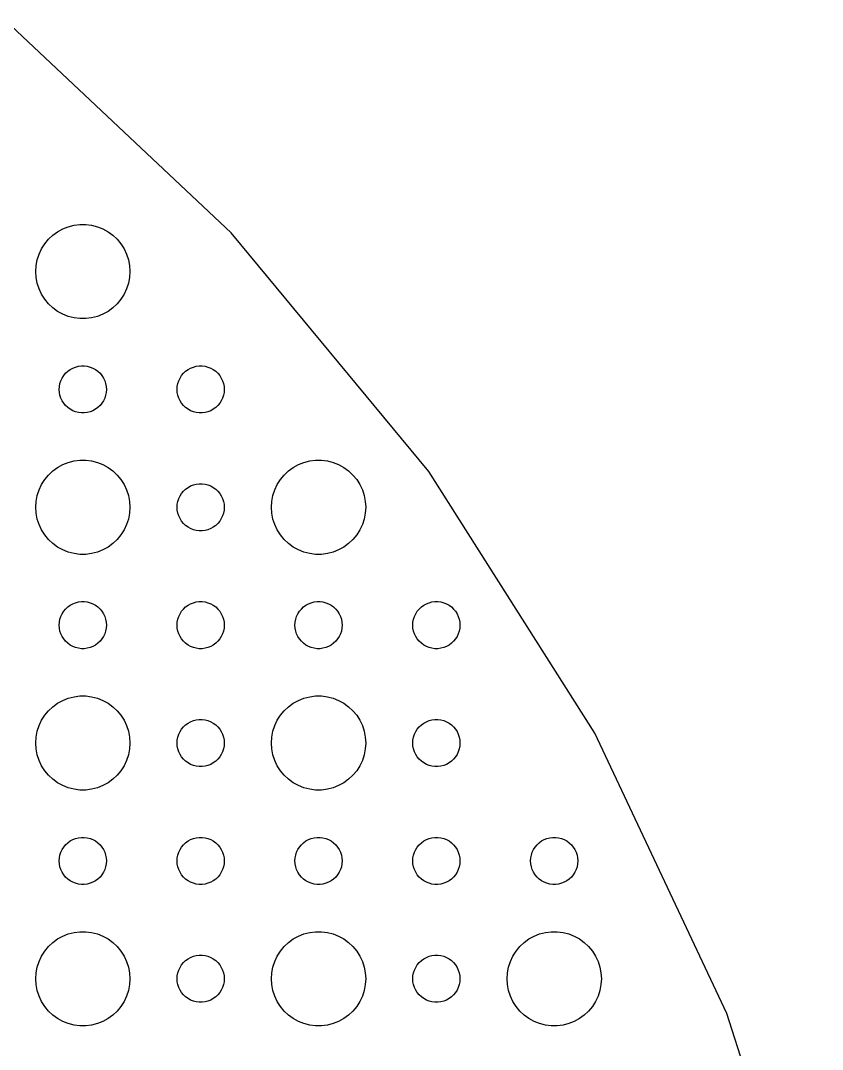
# Model space of a CAD drawing. Header units: metres. Extents: x -157 to 157, y -157 to 157.
# Drawn here: x 101 to 152.1, y 55.5 to 121 of the extents above; entities that cross this region are included whole.
import ezdxf

# ---------------------------------------------------------------- set-up
doc = ezdxf.new("R2010")
doc.units = ezdxf.units.M

msp = doc.modelspace()

# ---------------------------------------------------------------- linework, layer by layer
for p, q in [((114.448, 107.474), (100.076, 120.971)), ((103.088, 107.312), (103.393, 107.533)), ((103.393, 107.533), (103.723, 107.714)), ((103.723, 107.714), (104.073, 107.853)), ((104.073, 107.853), (104.438, 107.947)), ((104.438, 107.947), (104.812, 107.994)), ((104.812, 107.994), (105.188, 107.994)), ((105.188, 107.994), (105.562, 107.947)), ((105.562, 107.947), (105.927, 107.853)), ((105.927, 107.853), (106.277, 107.714)), ((106.277, 107.714), (106.607, 107.533)), ((106.607, 107.533), (106.912, 107.312)), ((127.016, 92.2823), (114.448, 107.474)), ((102.371, 106.445), (102.573, 106.763)), ((102.573, 106.763), (102.813, 107.054)), ((102.813, 107.054), (103.088, 107.312)), ((106.912, 107.312), (107.187, 107.054)), ((107.187, 107.054), (107.427, 106.763)), ((107.427, 106.763), (107.629, 106.445)), ((102.094, 105.746), (102.211, 106.104)), ((102.211, 106.104), (102.371, 106.445)), ((107.629, 106.445), (107.789, 106.104)), ((107.789, 106.104), (107.906, 105.746)), ((102.024, 105.376), (102.094, 105.746)), ((107.906, 105.746), (107.976, 105.376)), ((102, 105), (102.024, 105.376)), ((102.024, 104.624), (102, 105)), ((107.976, 105.376), (108, 105)), ((108, 105), (107.976, 104.624)), ((102.094, 104.254), (102.024, 104.624)), ((102.211, 103.896), (102.094, 104.254)), ((107.906, 104.254), (107.789, 103.896)), ((107.976, 104.624), (107.906, 104.254)), ((102.371, 103.555), (102.211, 103.896)), ((102.573, 103.237), (102.371, 103.555)), ((107.629, 103.555), (107.427, 103.237)), ((107.789, 103.896), (107.629, 103.555)), ((102.813, 102.946), (102.573, 103.237)), ((103.088, 102.688), (102.813, 102.946)), ((107.187, 102.946), (106.912, 102.688)), ((107.427, 103.237), (107.187, 102.946)), ((103.393, 102.467), (103.088, 102.688)), ((103.723, 102.286), (103.393, 102.467)), ((104.073, 102.147), (103.723, 102.286)), ((104.438, 102.053), (104.073, 102.147)), ((105.927, 102.147), (105.562, 102.053)), ((106.277, 102.286), (105.927, 102.147)), ((106.607, 102.467), (106.277, 102.286)), ((106.912, 102.688), (106.607, 102.467)), ((104.812, 102.006), (104.438, 102.053)), ((105.188, 102.006), (104.812, 102.006)), ((105.562, 102.053), (105.188, 102.006)), ((104.361, 98.8572), (104.536, 98.9266)), ((104.536, 98.9266), (104.719, 98.9734)), ((104.719, 98.9734), (104.906, 98.997)), ((104.906, 98.997), (105.094, 98.997)), ((105.094, 98.997), (105.281, 98.9734)), ((105.281, 98.9734), (105.464, 98.9266)), ((105.464, 98.9266), (105.639, 98.8572)), ((111.861, 98.8572), (112.036, 98.9266)), ((112.036, 98.9266), (112.219, 98.9734)), ((112.219, 98.9734), (112.406, 98.997)), ((112.406, 98.997), (112.594, 98.997)), ((112.594, 98.997), (112.781, 98.9734)), ((112.781, 98.9734), (112.964, 98.9266)), ((112.964, 98.9266), (113.139, 98.8572)), ((103.605, 98.0522), (103.686, 98.2226)), ((103.686, 98.2226), (103.786, 98.3817)), ((103.786, 98.3817), (103.907, 98.5268)), ((103.907, 98.5268), (104.044, 98.6558)), ((104.044, 98.6558), (104.196, 98.7665)), ((104.196, 98.7665), (104.361, 98.8572)), ((105.639, 98.8572), (105.804, 98.7665)), ((105.804, 98.7665), (105.956, 98.6558)), ((105.956, 98.6558), (106.093, 98.5268)), ((106.093, 98.5268), (106.214, 98.3817)), ((106.214, 98.3817), (106.314, 98.2226)), ((106.314, 98.2226), (106.395, 98.0522)), ((111.105, 98.0522), (111.186, 98.2226)), ((111.186, 98.2226), (111.286, 98.3817)), ((111.286, 98.3817), (111.407, 98.5268)), ((111.407, 98.5268), (111.544, 98.6558)), ((111.544, 98.6558), (111.696, 98.7665)), ((111.696, 98.7665), (111.861, 98.8572)), ((113.139, 98.8572), (113.304, 98.7665)), ((113.304, 98.7665), (113.456, 98.6558)), ((113.456, 98.6558), (113.593, 98.5268)), ((113.593, 98.5268), (113.714, 98.3817)), ((113.714, 98.3817), (113.814, 98.2226)), ((113.814, 98.2226), (113.895, 98.0522)), ((103.5, 97.5), (103.512, 97.688)), ((103.512, 97.688), (103.547, 97.873)), ((103.547, 97.873), (103.605, 98.0522)), ((106.395, 98.0522), (106.453, 97.873)), ((106.453, 97.873), (106.488, 97.688)), ((106.488, 97.688), (106.5, 97.5)), ((111, 97.5), (111.012, 97.688)), ((111.012, 97.688), (111.047, 97.873)), ((111.047, 97.873), (111.105, 98.0522)), ((113.895, 98.0522), (113.953, 97.873)), ((113.953, 97.873), (113.988, 97.688)), ((113.988, 97.688), (114, 97.5)), ((103.512, 97.312), (103.5, 97.5)), ((103.547, 97.127), (103.512, 97.312)), ((103.605, 96.9478), (103.547, 97.127)), ((103.686, 96.7774), (103.605, 96.9478)), ((106.395, 96.9478), (106.314, 96.7774)), ((106.453, 97.127), (106.395, 96.9478)), ((106.488, 97.312), (106.453, 97.127)), ((106.5, 97.5), (106.488, 97.312)), ((111.012, 97.312), (111, 97.5)), ((111.047, 97.127), (111.012, 97.312)), ((111.105, 96.9478), (111.047, 97.127)), ((111.186, 96.7774), (111.105, 96.9478)), ((113.895, 96.9478), (113.814, 96.7774)), ((113.953, 97.127), (113.895, 96.9478)), ((113.988, 97.312), (113.953, 97.127)), ((114, 97.5), (113.988, 97.312)), ((103.786, 96.6183), (103.686, 96.7774)), ((103.907, 96.4732), (103.786, 96.6183)), ((104.044, 96.3442), (103.907, 96.4732)), ((104.196, 96.2335), (104.044, 96.3442)), ((105.956, 96.3442), (105.804, 96.2335)), ((106.093, 96.4732), (105.956, 96.3442)), ((106.214, 96.6183), (106.093, 96.4732)), ((106.314, 96.7774), (106.214, 96.6183)), ((111.286, 96.6183), (111.186, 96.7774)), ((111.407, 96.4732), (111.286, 96.6183)), ((111.544, 96.3442), (111.407, 96.4732)), ((111.696, 96.2335), (111.544, 96.3442)), ((113.456, 96.3442), (113.304, 96.2335)), ((113.593, 96.4732), (113.456, 96.3442)), ((113.714, 96.6183), (113.593, 96.4732)), ((113.814, 96.7774), (113.714, 96.6183)), ((104.361, 96.1428), (104.196, 96.2335)), ((104.536, 96.0734), (104.361, 96.1428)), ((104.719, 96.0266), (104.536, 96.0734)), ((104.906, 96.003), (104.719, 96.0266)), ((105.094, 96.003), (104.906, 96.003)), ((105.281, 96.0266), (105.094, 96.003)), ((105.464, 96.0734), (105.281, 96.0266)), ((105.639, 96.1428), (105.464, 96.0734)), ((105.804, 96.2335), (105.639, 96.1428)), ((111.861, 96.1428), (111.696, 96.2335)), ((112.036, 96.0734), (111.861, 96.1428)), ((112.219, 96.0266), (112.036, 96.0734)), ((112.406, 96.003), (112.219, 96.0266)), ((112.594, 96.003), (112.406, 96.003)), ((112.781, 96.0266), (112.594, 96.003)), ((112.964, 96.0734), (112.781, 96.0266)), ((113.139, 96.1428), (112.964, 96.0734)), ((113.304, 96.2335), (113.139, 96.1428)), ((104.438, 92.9469), (104.812, 92.9941)), ((104.812, 92.9941), (105.188, 92.9941)), ((105.188, 92.9941), (105.562, 92.9469)), ((119.438, 92.9469), (119.812, 92.9941)), ((119.812, 92.9941), (120.188, 92.9941)), ((120.188, 92.9941), (120.562, 92.9469)), ((103.088, 92.3115), (103.393, 92.533)), ((103.393, 92.533), (103.723, 92.7145)), ((103.723, 92.7145), (104.073, 92.8532)), ((104.073, 92.8532), (104.438, 92.9469)), ((105.562, 92.9469), (105.927, 92.8532)), ((105.927, 92.8532), (106.277, 92.7145)), ((106.277, 92.7145), (106.607, 92.533)), ((106.607, 92.533), (106.912, 92.3115)), ((118.088, 92.3115), (118.393, 92.533)), ((118.393, 92.533), (118.723, 92.7145)), ((118.723, 92.7145), (119.073, 92.8532)), ((119.073, 92.8532), (119.438, 92.9469)), ((120.562, 92.9469), (120.927, 92.8532)), ((120.927, 92.8532), (121.277, 92.7145)), ((121.277, 92.7145), (121.607, 92.533)), ((121.607, 92.533), (121.912, 92.3115)), ((102.371, 91.4453), (102.573, 91.7634)), ((102.573, 91.7634), (102.813, 92.0536)), ((102.813, 92.0536), (103.088, 92.3115)), ((106.912, 92.3115), (107.187, 92.0536)), ((107.187, 92.0536), (107.427, 91.7634)), ((107.427, 91.7634), (107.629, 91.4453)), ((117.371, 91.4453), (117.573, 91.7634)), ((117.573, 91.7634), (117.813, 92.0536)), ((117.813, 92.0536), (118.088, 92.3115)), ((121.912, 92.3115), (122.187, 92.0536)), ((122.187, 92.0536), (122.427, 91.7634)), ((122.427, 91.7634), (122.629, 91.4453)), ((137.58, 75.6353), (127.016, 92.2823)), ((102.094, 90.7461), (102.211, 91.1044)), ((102.211, 91.1044), (102.371, 91.4453)), ((107.629, 91.4453), (107.789, 91.1044)), ((107.789, 91.1044), (107.906, 90.7461)), ((111.286, 90.8817), (111.407, 91.0268)), ((111.407, 91.0268), (111.544, 91.1558)), ((111.544, 91.1558), (111.696, 91.2665)), ((111.696, 91.2665), (111.861, 91.3572)), ((111.861, 91.3572), (112.036, 91.4266)), ((112.036, 91.4266), (112.219, 91.4734)), ((112.219, 91.4734), (112.406, 91.497)), ((112.406, 91.497), (112.594, 91.497)), ((112.594, 91.497), (112.781, 91.4734)), ((112.781, 91.4734), (112.964, 91.4266)), ((112.964, 91.4266), (113.139, 91.3572)), ((113.139, 91.3572), (113.304, 91.2665)), ((113.304, 91.2665), (113.456, 91.1558)), ((113.456, 91.1558), (113.593, 91.0268)), ((113.593, 91.0268), (113.714, 90.8817)), ((117.094, 90.7461), (117.211, 91.1044)), ((117.211, 91.1044), (117.371, 91.4453)), ((122.629, 91.4453), (122.789, 91.1044)), ((122.789, 91.1044), (122.906, 90.7461)), ((102, 90), (102.024, 90.376)), ((102.024, 90.376), (102.094, 90.7461)), ((107.906, 90.7461), (107.976, 90.376)), ((107.976, 90.376), (108, 90)), ((111.012, 90.188), (111.047, 90.373)), ((111.047, 90.373), (111.105, 90.5522)), ((111.105, 90.5522), (111.186, 90.7226)), ((111.186, 90.7226), (111.286, 90.8817)), ((113.714, 90.8817), (113.814, 90.7226)), ((113.814, 90.7226), (113.895, 90.5522)), ((113.895, 90.5522), (113.953, 90.373)), ((113.953, 90.373), (113.988, 90.188)), ((117, 90), (117.024, 90.376)), ((117.024, 90.376), (117.094, 90.7461)), ((122.906, 90.7461), (122.976, 90.376)), ((122.976, 90.376), (123, 90)), ((102.024, 89.624), (102, 90)), ((108, 90), (107.976, 89.624)), ((111, 90), (111.012, 90.188)), ((111.012, 89.812), (111, 90)), ((111.047, 89.627), (111.012, 89.812)), ((113.988, 89.812), (113.953, 89.627)), ((113.988, 90.188), (114, 90)), ((114, 90), (113.988, 89.812)), ((117.024, 89.624), (117, 90)), ((123, 90), (122.976, 89.624)), ((102.094, 89.2539), (102.024, 89.624)), ((102.211, 88.8956), (102.094, 89.2539)), ((107.906, 89.2539), (107.789, 88.8956)), ((107.976, 89.624), (107.906, 89.2539)), ((111.105, 89.4478), (111.047, 89.627)), ((111.186, 89.2774), (111.105, 89.4478)), ((111.286, 89.1183), (111.186, 89.2774)), ((111.407, 88.9732), (111.286, 89.1183)), ((113.714, 89.1183), (113.593, 88.9732)), ((113.814, 89.2774), (113.714, 89.1183)), ((113.895, 89.4478), (113.814, 89.2774)), ((113.953, 89.627), (113.895, 89.4478)), ((117.094, 89.2539), (117.024, 89.624)), ((117.211, 88.8956), (117.094, 89.2539)), ((122.906, 89.2539), (122.789, 88.8956)), ((122.976, 89.624), (122.906, 89.2539)), ((102.371, 88.5547), (102.211, 88.8956)), ((102.573, 88.2366), (102.371, 88.5547)), ((107.629, 88.5547), (107.427, 88.2366)), ((107.789, 88.8956), (107.629, 88.5547)), ((111.544, 88.8442), (111.407, 88.9732)), ((111.696, 88.7335), (111.544, 88.8442)), ((111.861, 88.6428), (111.696, 88.7335)), ((112.036, 88.5734), (111.861, 88.6428)), ((112.219, 88.5266), (112.036, 88.5734)), ((112.406, 88.503), (112.219, 88.5266)), ((112.594, 88.503), (112.406, 88.503)), ((112.781, 88.5266), (112.594, 88.503)), ((112.964, 88.5734), (112.781, 88.5266)), ((113.139, 88.6428), (112.964, 88.5734)), ((113.304, 88.7335), (113.139, 88.6428)), ((113.456, 88.8442), (113.304, 88.7335)), ((113.593, 88.9732), (113.456, 88.8442)), ((117.371, 88.5547), (117.211, 88.8956)), ((117.573, 88.2366), (117.371, 88.5547)), ((122.629, 88.5547), (122.427, 88.2366)), ((122.789, 88.8956), (122.629, 88.5547)), ((102.813, 87.9464), (102.573, 88.2366)), ((103.088, 87.6885), (102.813, 87.9464)), ((107.187, 87.9464), (106.912, 87.6885)), ((107.427, 88.2366), (107.187, 87.9464)), ((117.813, 87.9464), (117.573, 88.2366)), ((118.088, 87.6885), (117.813, 87.9464)), ((122.187, 87.9464), (121.912, 87.6885)), ((122.427, 88.2366), (122.187, 87.9464)), ((103.393, 87.467), (103.088, 87.6885)), ((103.723, 87.2855), (103.393, 87.467)), ((104.073, 87.1468), (103.723, 87.2855)), ((104.438, 87.0531), (104.073, 87.1468)), ((105.927, 87.1468), (105.562, 87.0531)), ((106.277, 87.2855), (105.927, 87.1468)), ((106.607, 87.467), (106.277, 87.2855)), ((106.912, 87.6885), (106.607, 87.467)), ((118.393, 87.467), (118.088, 87.6885)), ((118.723, 87.2855), (118.393, 87.467)), ((119.073, 87.1468), (118.723, 87.2855)), ((119.438, 87.0531), (119.073, 87.1468)), ((120.927, 87.1468), (120.562, 87.0531)), ((121.277, 87.2855), (120.927, 87.1468)), ((121.607, 87.467), (121.277, 87.2855)), ((121.912, 87.6885), (121.607, 87.467)), ((104.812, 87.0059), (104.438, 87.0531)), ((105.188, 87.0059), (104.812, 87.0059)), ((105.562, 87.0531), (105.188, 87.0059)), ((119.812, 87.0059), (119.438, 87.0531)), ((120.188, 87.0059), (119.812, 87.0059)), ((120.562, 87.0531), (120.188, 87.0059)), ((104.196, 83.7665), (104.361, 83.8572)), ((104.361, 83.8572), (104.536, 83.9266)), ((104.536, 83.9266), (104.719, 83.9734)), ((104.719, 83.9734), (104.906, 83.997)), ((104.906, 83.997), (105.094, 83.997)), ((105.094, 83.997), (105.281, 83.9734)), ((105.281, 83.9734), (105.464, 83.9266)), ((105.464, 83.9266), (105.639, 83.8572)), ((105.639, 83.8572), (105.804, 83.7665)), ((111.696, 83.7665), (111.861, 83.8572)), ((111.861, 83.8572), (112.036, 83.9266)), ((112.036, 83.9266), (112.219, 83.9734)), ((112.219, 83.9734), (112.406, 83.997)), ((112.406, 83.997), (112.594, 83.997)), ((112.594, 83.997), (112.781, 83.9734)), ((112.781, 83.9734), (112.964, 83.9266)), ((112.964, 83.9266), (113.139, 83.8572)), ((113.139, 83.8572), (113.304, 83.7665)), ((119.196, 83.7665), (119.361, 83.8572)), ((119.361, 83.8572), (119.536, 83.9266)), ((119.536, 83.9266), (119.719, 83.9734)), ((119.719, 83.9734), (119.906, 83.997)), ((119.906, 83.997), (120.094, 83.997)), ((120.094, 83.997), (120.281, 83.9734)), ((120.281, 83.9734), (120.464, 83.9266)), ((120.464, 83.9266), (120.639, 83.8572)), ((120.639, 83.8572), (120.804, 83.7665)), ((126.696, 83.7665), (126.861, 83.8572)), ((126.861, 83.8572), (127.036, 83.9266)), ((127.036, 83.9266), (127.219, 83.9734)), ((127.219, 83.9734), (127.406, 83.997)), ((127.406, 83.997), (127.594, 83.997)), ((127.594, 83.997), (127.781, 83.9734)), ((127.781, 83.9734), (127.964, 83.9266)), ((127.964, 83.9266), (128.139, 83.8572)), ((128.139, 83.8572), (128.304, 83.7665)), ((103.605, 83.0522), (103.686, 83.2226)), ((103.686, 83.2226), (103.786, 83.3817)), ((103.786, 83.3817), (103.907, 83.5268)), ((103.907, 83.5268), (104.044, 83.6558)), ((104.044, 83.6558), (104.196, 83.7665)), ((105.804, 83.7665), (105.956, 83.6558)), ((105.956, 83.6558), (106.093, 83.5268)), ((106.093, 83.5268), (106.214, 83.3817)), ((106.214, 83.3817), (106.314, 83.2226)), ((106.314, 83.2226), (106.395, 83.0522)), ((111.105, 83.0522), (111.186, 83.2226)), ((111.186, 83.2226), (111.286, 83.3817)), ((111.286, 83.3817), (111.407, 83.5268)), ((111.407, 83.5268), (111.544, 83.6558)), ((111.544, 83.6558), (111.696, 83.7665)), ((113.304, 83.7665), (113.456, 83.6558)), ((113.456, 83.6558), (113.593, 83.5268)), ((113.593, 83.5268), (113.714, 83.3817)), ((113.714, 83.3817), (113.814, 83.2226)), ((113.814, 83.2226), (113.895, 83.0522)), ((118.605, 83.0522), (118.686, 83.2226)), ((118.686, 83.2226), (118.786, 83.3817)), ((118.786, 83.3817), (118.907, 83.5268)), ((118.907, 83.5268), (119.044, 83.6558)), ((119.044, 83.6558), (119.196, 83.7665)), ((120.804, 83.7665), (120.956, 83.6558)), ((120.956, 83.6558), (121.093, 83.5268)), ((121.093, 83.5268), (121.214, 83.3817)), ((121.214, 83.3817), (121.314, 83.2226)), ((121.314, 83.2226), (121.395, 83.0522)), ((126.105, 83.0522), (126.186, 83.2226)), ((126.186, 83.2226), (126.286, 83.3817)), ((126.286, 83.3817), (126.407, 83.5268)), ((126.407, 83.5268), (126.544, 83.6558)), ((126.544, 83.6558), (126.696, 83.7665)), ((128.304, 83.7665), (128.456, 83.6558)), ((128.456, 83.6558), (128.593, 83.5268)), ((128.593, 83.5268), (128.714, 83.3817)), ((128.714, 83.3817), (128.814, 83.2226)), ((128.814, 83.2226), (128.895, 83.0522)), ((103.5, 82.5), (103.512, 82.688)), ((103.512, 82.312), (103.5, 82.5)), ((103.512, 82.688), (103.547, 82.873)), ((103.547, 82.873), (103.605, 83.0522)), ((106.395, 83.0522), (106.453, 82.873)), ((106.453, 82.873), (106.488, 82.688)), ((106.488, 82.688), (106.5, 82.5)), ((106.5, 82.5), (106.488, 82.312)), ((111, 82.5), (111.012, 82.688)), ((111.012, 82.312), (111, 82.5)), ((111.012, 82.688), (111.047, 82.873)), ((111.047, 82.873), (111.105, 83.0522)), ((113.895, 83.0522), (113.953, 82.873)), ((113.953, 82.873), (113.988, 82.688)), ((113.988, 82.688), (114, 82.5)), ((114, 82.5), (113.988, 82.312)), ((118.5, 82.5), (118.512, 82.688)), ((118.512, 82.312), (118.5, 82.5)), ((118.512, 82.688), (118.547, 82.873)), ((118.547, 82.873), (118.605, 83.0522)), ((121.395, 83.0522), (121.453, 82.873)), ((121.453, 82.873), (121.488, 82.688)), ((121.488, 82.688), (121.5, 82.5)), ((121.5, 82.5), (121.488, 82.312)), ((126, 82.5), (126.012, 82.688)), ((126.012, 82.312), (126, 82.5)), ((126.012, 82.688), (126.047, 82.873)), ((126.047, 82.873), (126.105, 83.0522)), ((128.895, 83.0522), (128.953, 82.873)), ((128.953, 82.873), (128.988, 82.688)), ((128.988, 82.688), (129, 82.5)), ((129, 82.5), (128.988, 82.312)), ((103.547, 82.127), (103.512, 82.312)), ((103.605, 81.9478), (103.547, 82.127)), ((103.686, 81.7774), (103.605, 81.9478)), ((106.395, 81.9478), (106.314, 81.7774)), ((106.453, 82.127), (106.395, 81.9478)), ((106.488, 82.312), (106.453, 82.127)), ((111.047, 82.127), (111.012, 82.312)), ((111.105, 81.9478), (111.047, 82.127)), ((111.186, 81.7774), (111.105, 81.9478)), ((113.895, 81.9478), (113.814, 81.7774)), ((113.953, 82.127), (113.895, 81.9478)), ((113.988, 82.312), (113.953, 82.127)), ((118.547, 82.127), (118.512, 82.312)), ((118.605, 81.9478), (118.547, 82.127)), ((118.686, 81.7774), (118.605, 81.9478)), ((121.395, 81.9478), (121.314, 81.7774)), ((121.453, 82.127), (121.395, 81.9478)), ((121.488, 82.312), (121.453, 82.127)), ((126.047, 82.127), (126.012, 82.312)), ((126.105, 81.9478), (126.047, 82.127)), ((126.186, 81.7774), (126.105, 81.9478)), ((128.895, 81.9478), (128.814, 81.7774)), ((128.953, 82.127), (128.895, 81.9478)), ((128.988, 82.312), (128.953, 82.127)), ((103.786, 81.6183), (103.686, 81.7774)), ((103.907, 81.4732), (103.786, 81.6183)), ((104.044, 81.3442), (103.907, 81.4732)), ((104.196, 81.2335), (104.044, 81.3442)), ((104.361, 81.1428), (104.196, 81.2335)), ((105.804, 81.2335), (105.639, 81.1428)), ((105.956, 81.3442), (105.804, 81.2335)), ((106.093, 81.4732), (105.956, 81.3442)), ((106.214, 81.6183), (106.093, 81.4732)), ((106.314, 81.7774), (106.214, 81.6183)), ((111.286, 81.6183), (111.186, 81.7774)), ((111.407, 81.4732), (111.286, 81.6183)), ((111.544, 81.3442), (111.407, 81.4732)), ((111.696, 81.2335), (111.544, 81.3442)), ((111.861, 81.1428), (111.696, 81.2335)), ((113.304, 81.2335), (113.139, 81.1428)), ((113.456, 81.3442), (113.304, 81.2335)), ((113.593, 81.4732), (113.456, 81.3442)), ((113.714, 81.6183), (113.593, 81.4732)), ((113.814, 81.7774), (113.714, 81.6183)), ((118.786, 81.6183), (118.686, 81.7774)), ((118.907, 81.4732), (118.786, 81.6183)), ((119.044, 81.3442), (118.907, 81.4732)), ((119.196, 81.2335), (119.044, 81.3442)), ((119.361, 81.1428), (119.196, 81.2335)), ((120.804, 81.2335), (120.639, 81.1428)), ((120.956, 81.3442), (120.804, 81.2335)), ((121.093, 81.4732), (120.956, 81.3442)), ((121.214, 81.6183), (121.093, 81.4732)), ((121.314, 81.7774), (121.214, 81.6183)), ((126.286, 81.6183), (126.186, 81.7774)), ((126.407, 81.4732), (126.286, 81.6183)), ((126.544, 81.3442), (126.407, 81.4732)), ((126.696, 81.2335), (126.544, 81.3442)), ((126.861, 81.1428), (126.696, 81.2335)), ((128.304, 81.2335), (128.139, 81.1428)), ((128.456, 81.3442), (128.304, 81.2335)), ((128.593, 81.4732), (128.456, 81.3442)), ((128.714, 81.6183), (128.593, 81.4732)), ((128.814, 81.7774), (128.714, 81.6183)), ((104.536, 81.0734), (104.361, 81.1428)), ((104.719, 81.0266), (104.536, 81.0734)), ((104.906, 81.003), (104.719, 81.0266)), ((105.094, 81.003), (104.906, 81.003)), ((105.281, 81.0266), (105.094, 81.003)), ((105.464, 81.0734), (105.281, 81.0266)), ((105.639, 81.1428), (105.464, 81.0734)), ((112.036, 81.0734), (111.861, 81.1428)), ((112.219, 81.0266), (112.036, 81.0734)), ((112.406, 81.003), (112.219, 81.0266)), ((112.594, 81.003), (112.406, 81.003)), ((112.781, 81.0266), (112.594, 81.003)), ((112.964, 81.0734), (112.781, 81.0266)), ((113.139, 81.1428), (112.964, 81.0734)), ((119.536, 81.0734), (119.361, 81.1428)), ((119.719, 81.0266), (119.536, 81.0734)), ((119.906, 81.003), (119.719, 81.0266)), ((120.094, 81.003), (119.906, 81.003)), ((120.281, 81.0266), (120.094, 81.003)), ((120.464, 81.0734), (120.281, 81.0266)), ((120.639, 81.1428), (120.464, 81.0734)), ((127.036, 81.0734), (126.861, 81.1428)), ((127.219, 81.0266), (127.036, 81.0734)), ((127.406, 81.003), (127.219, 81.0266)), ((127.594, 81.003), (127.406, 81.003)), ((127.781, 81.0266), (127.594, 81.003)), ((127.964, 81.0734), (127.781, 81.0266)), ((128.139, 81.1428), (127.964, 81.0734)), ((104.073, 77.8532), (104.438, 77.9469)), ((104.438, 77.9469), (104.812, 77.9941)), ((104.812, 77.9941), (105.188, 77.9941)), ((105.188, 77.9941), (105.562, 77.9469)), ((105.562, 77.9469), (105.927, 77.8532)), ((119.073, 77.8532), (119.438, 77.9469)), ((119.438, 77.9469), (119.812, 77.9941)), ((119.812, 77.9941), (120.188, 77.9941)), ((120.188, 77.9941), (120.562, 77.9469)), ((120.562, 77.9469), (120.927, 77.8532)), ((102.813, 77.0536), (103.088, 77.3115)), ((103.088, 77.3115), (103.393, 77.533)), ((103.393, 77.533), (103.723, 77.7145)), ((103.723, 77.7145), (104.073, 77.8532)), ((105.927, 77.8532), (106.277, 77.7145)), ((106.277, 77.7145), (106.607, 77.533)), ((106.607, 77.533), (106.912, 77.3115)), ((106.912, 77.3115), (107.187, 77.0536)), ((117.813, 77.0536), (118.088, 77.3115)), ((118.088, 77.3115), (118.393, 77.533)), ((118.393, 77.533), (118.723, 77.7145)), ((118.723, 77.7145), (119.073, 77.8532)), ((120.927, 77.8532), (121.277, 77.7145)), ((121.277, 77.7145), (121.607, 77.533)), ((121.607, 77.533), (121.912, 77.3115)), ((121.912, 77.3115), (122.187, 77.0536)), ((102.371, 76.4453), (102.573, 76.7634)), ((102.573, 76.7634), (102.813, 77.0536)), ((107.187, 77.0536), (107.427, 76.7634)), ((107.427, 76.7634), (107.629, 76.4453)), ((117.371, 76.4453), (117.573, 76.7634)), ((117.573, 76.7634), (117.813, 77.0536)), ((122.187, 77.0536), (122.427, 76.7634)), ((122.427, 76.7634), (122.629, 76.4453)), ((102.094, 75.7461), (102.211, 76.1044)), ((102.211, 76.1044), (102.371, 76.4453)), ((107.629, 76.4453), (107.789, 76.1044)), ((107.789, 76.1044), (107.906, 75.7461)), ((111.286, 75.8817), (111.407, 76.0268)), ((111.407, 76.0268), (111.544, 76.1558)), ((111.544, 76.1558), (111.696, 76.2665)), ((111.696, 76.2665), (111.861, 76.3572)), ((111.861, 76.3572), (112.036, 76.4266)), ((112.036, 76.4266), (112.219, 76.4734)), ((112.219, 76.4734), (112.406, 76.497)), ((112.406, 76.497), (112.594, 76.497)), ((112.594, 76.497), (112.781, 76.4734)), ((112.781, 76.4734), (112.964, 76.4266)), ((112.964, 76.4266), (113.139, 76.3572)), ((113.139, 76.3572), (113.304, 76.2665)), ((113.304, 76.2665), (113.456, 76.1558)), ((113.456, 76.1558), (113.593, 76.0268)), ((113.593, 76.0268), (113.714, 75.8817)), ((117.094, 75.7461), (117.211, 76.1044)), ((117.211, 76.1044), (117.371, 76.4453)), ((122.629, 76.4453), (122.789, 76.1044)), ((122.789, 76.1044), (122.906, 75.7461)), ((126.286, 75.8817), (126.407, 76.0268)), ((126.407, 76.0268), (126.544, 76.1558)), ((126.544, 76.1558), (126.696, 76.2665)), ((126.696, 76.2665), (126.861, 76.3572)), ((126.861, 76.3572), (127.036, 76.4266)), ((127.036, 76.4266), (127.219, 76.4734)), ((127.219, 76.4734), (127.406, 76.497)), ((127.406, 76.497), (127.594, 76.497)), ((127.594, 76.497), (127.781, 76.4734)), ((127.781, 76.4734), (127.964, 76.4266)), ((127.964, 76.4266), (128.139, 76.3572)), ((128.139, 76.3572), (128.304, 76.2665)), ((128.304, 76.2665), (128.456, 76.1558)), ((128.456, 76.1558), (128.593, 76.0268)), ((128.593, 76.0268), (128.714, 75.8817)), ((102, 75), (102.024, 75.376)), ((102.024, 75.376), (102.094, 75.7461)), ((107.906, 75.7461), (107.976, 75.376)), ((107.976, 75.376), (108, 75)), ((111.012, 75.188), (111.047, 75.373)), ((111.047, 75.373), (111.105, 75.5522)), ((111.105, 75.5522), (111.186, 75.7226)), ((111.186, 75.7226), (111.286, 75.8817)), ((113.714, 75.8817), (113.814, 75.7226)), ((113.814, 75.7226), (113.895, 75.5522)), ((113.895, 75.5522), (113.953, 75.373)), ((113.953, 75.373), (113.988, 75.188)), ((117, 75), (117.024, 75.376)), ((117.024, 75.376), (117.094, 75.7461)), ((122.906, 75.7461), (122.976, 75.376)), ((122.976, 75.376), (123, 75)), ((126.012, 75.188), (126.047, 75.373)), ((126.047, 75.373), (126.105, 75.5522)), ((126.105, 75.5522), (126.186, 75.7226)), ((126.186, 75.7226), (126.286, 75.8817)), ((128.714, 75.8817), (128.814, 75.7226)), ((128.814, 75.7226), (128.895, 75.5522)), ((128.895, 75.5522), (128.953, 75.373)), ((128.953, 75.373), (128.988, 75.188)), ((145.975, 57.7955), (137.58, 75.6353)), ((102.024, 74.624), (102, 75)), ((108, 75), (107.976, 74.624)), ((111, 75), (111.012, 75.188)), ((111.012, 74.812), (111, 75)), ((111.047, 74.627), (111.012, 74.812)), ((113.988, 74.812), (113.953, 74.627)), ((113.988, 75.188), (114, 75)), ((114, 75), (113.988, 74.812)), ((117.024, 74.624), (117, 75)), ((123, 75), (122.976, 74.624)), ((126, 75), (126.012, 75.188)), ((126.012, 74.812), (126, 75)), ((126.047, 74.627), (126.012, 74.812)), ((128.988, 74.812), (128.953, 74.627)), ((128.988, 75.188), (129, 75)), ((129, 75), (128.988, 74.812)), ((102.094, 74.2539), (102.024, 74.624)), ((102.211, 73.8956), (102.094, 74.2539)), ((107.906, 74.2539), (107.789, 73.8956)), ((107.976, 74.624), (107.906, 74.2539)), ((111.105, 74.4478), (111.047, 74.627)), ((111.186, 74.2774), (111.105, 74.4478)), ((111.286, 74.1183), (111.186, 74.2774)), ((111.407, 73.9732), (111.286, 74.1183)), ((113.714, 74.1183), (113.593, 73.9732)), ((113.814, 74.2774), (113.714, 74.1183)), ((113.895, 74.4478), (113.814, 74.2774)), ((113.953, 74.627), (113.895, 74.4478)), ((117.094, 74.2539), (117.024, 74.624)), ((117.211, 73.8956), (117.094, 74.2539)), ((122.906, 74.2539), (122.789, 73.8956)), ((122.976, 74.624), (122.906, 74.2539)), ((126.105, 74.4478), (126.047, 74.627)), ((126.186, 74.2774), (126.105, 74.4478)), ((126.286, 74.1183), (126.186, 74.2774)), ((126.407, 73.9732), (126.286, 74.1183)), ((128.714, 74.1183), (128.593, 73.9732)), ((128.814, 74.2774), (128.714, 74.1183)), ((128.895, 74.4478), (128.814, 74.2774)), ((128.953, 74.627), (128.895, 74.4478)), ((102.371, 73.5547), (102.211, 73.8956)), ((102.573, 73.2366), (102.371, 73.5547)), ((107.629, 73.5547), (107.427, 73.2366)), ((107.789, 73.8956), (107.629, 73.5547)), ((111.544, 73.8442), (111.407, 73.9732)), ((111.696, 73.7335), (111.544, 73.8442)), ((111.861, 73.6428), (111.696, 73.7335)), ((112.036, 73.5734), (111.861, 73.6428)), ((112.219, 73.5266), (112.036, 73.5734)), ((112.406, 73.503), (112.219, 73.5266)), ((112.594, 73.503), (112.406, 73.503)), ((112.781, 73.5266), (112.594, 73.503)), ((112.964, 73.5734), (112.781, 73.5266)), ((113.139, 73.6428), (112.964, 73.5734)), ((113.304, 73.7335), (113.139, 73.6428)), ((113.456, 73.8442), (113.304, 73.7335)), ((113.593, 73.9732), (113.456, 73.8442)), ((117.371, 73.5547), (117.211, 73.8956)), ((117.573, 73.2366), (117.371, 73.5547)), ((122.629, 73.5547), (122.427, 73.2366)), ((122.789, 73.8956), (122.629, 73.5547)), ((126.544, 73.8442), (126.407, 73.9732)), ((126.696, 73.7335), (126.544, 73.8442)), ((126.861, 73.6428), (126.696, 73.7335)), ((127.036, 73.5734), (126.861, 73.6428)), ((127.219, 73.5266), (127.036, 73.5734)), ((127.406, 73.503), (127.219, 73.5266)), ((127.594, 73.503), (127.406, 73.503)), ((127.781, 73.5266), (127.594, 73.503)), ((127.964, 73.5734), (127.781, 73.5266)), ((128.139, 73.6428), (127.964, 73.5734)), ((128.304, 73.7335), (128.139, 73.6428)), ((128.456, 73.8442), (128.304, 73.7335)), ((128.593, 73.9732), (128.456, 73.8442)), ((102.813, 72.9464), (102.573, 73.2366)), ((103.088, 72.6885), (102.813, 72.9464)), ((103.393, 72.467), (103.088, 72.6885)), ((106.912, 72.6885), (106.607, 72.467)), ((107.187, 72.9464), (106.912, 72.6885)), ((107.427, 73.2366), (107.187, 72.9464)), ((117.813, 72.9464), (117.573, 73.2366)), ((118.088, 72.6885), (117.813, 72.9464)), ((118.393, 72.467), (118.088, 72.6885)), ((121.912, 72.6885), (121.607, 72.467)), ((122.187, 72.9464), (121.912, 72.6885)), ((122.427, 73.2366), (122.187, 72.9464)), ((103.723, 72.2855), (103.393, 72.467)), ((104.073, 72.1468), (103.723, 72.2855)), ((104.438, 72.0531), (104.073, 72.1468)), ((104.812, 72.0059), (104.438, 72.0531)), ((105.562, 72.0531), (105.188, 72.0059)), ((105.927, 72.1468), (105.562, 72.0531)), ((106.277, 72.2855), (105.927, 72.1468)), ((106.607, 72.467), (106.277, 72.2855)), ((118.723, 72.2855), (118.393, 72.467)), ((119.073, 72.1468), (118.723, 72.2855)), ((119.438, 72.0531), (119.073, 72.1468)), ((119.812, 72.0059), (119.438, 72.0531)), ((120.562, 72.0531), (120.188, 72.0059)), ((120.927, 72.1468), (120.562, 72.0531)), ((121.277, 72.2855), (120.927, 72.1468)), ((121.607, 72.467), (121.277, 72.2855)), ((105.188, 72.0059), (104.812, 72.0059)), ((120.188, 72.0059), (119.812, 72.0059)), ((104.044, 68.6558), (104.196, 68.7665)), ((104.196, 68.7665), (104.361, 68.8572)), ((104.361, 68.8572), (104.536, 68.9266)), ((104.536, 68.9266), (104.719, 68.9734)), ((104.719, 68.9734), (104.906, 68.997)), ((104.906, 68.997), (105.094, 68.997)), ((105.094, 68.997), (105.281, 68.9734)), ((105.281, 68.9734), (105.464, 68.9266)), ((105.464, 68.9266), (105.639, 68.8572)), ((105.639, 68.8572), (105.804, 68.7665)), ((105.804, 68.7665), (105.956, 68.6558)), ((111.544, 68.6558), (111.696, 68.7665)), ((111.696, 68.7665), (111.861, 68.8572)), ((111.861, 68.8572), (112.036, 68.9266)), ((112.036, 68.9266), (112.219, 68.9734)), ((112.219, 68.9734), (112.406, 68.997)), ((112.406, 68.997), (112.594, 68.997)), ((112.594, 68.997), (112.781, 68.9734)), ((112.781, 68.9734), (112.964, 68.9266)), ((112.964, 68.9266), (113.139, 68.8572)), ((113.139, 68.8572), (113.304, 68.7665)), ((113.304, 68.7665), (113.456, 68.6558)), ((119.044, 68.6558), (119.196, 68.7665)), ((119.196, 68.7665), (119.361, 68.8572)), ((119.361, 68.8572), (119.536, 68.9266)), ((119.536, 68.9266), (119.719, 68.9734)), ((119.719, 68.9734), (119.906, 68.997)), ((119.906, 68.997), (120.094, 68.997)), ((120.094, 68.997), (120.281, 68.9734)), ((120.281, 68.9734), (120.464, 68.9266)), ((120.464, 68.9266), (120.639, 68.8572)), ((120.639, 68.8572), (120.804, 68.7665)), ((120.804, 68.7665), (120.956, 68.6558)), ((126.544, 68.6558), (126.696, 68.7665)), ((126.696, 68.7665), (126.861, 68.8572)), ((126.861, 68.8572), (127.036, 68.9266)), ((127.036, 68.9266), (127.219, 68.9734)), ((127.219, 68.9734), (127.406, 68.997)), ((127.406, 68.997), (127.594, 68.997)), ((127.594, 68.997), (127.781, 68.9734)), ((127.781, 68.9734), (127.964, 68.9266)), ((127.964, 68.9266), (128.139, 68.8572)), ((128.139, 68.8572), (128.304, 68.7665)), ((128.304, 68.7665), (128.456, 68.6558)), ((134.044, 68.6558), (134.196, 68.7665)), ((134.196, 68.7665), (134.361, 68.8572)), ((134.361, 68.8572), (134.536, 68.9266)), ((134.536, 68.9266), (134.719, 68.9734)), ((134.719, 68.9734), (134.906, 68.997)), ((134.906, 68.997), (135.094, 68.997)), ((135.094, 68.997), (135.281, 68.9734)), ((135.281, 68.9734), (135.464, 68.9266)), ((135.464, 68.9266), (135.639, 68.8572)), ((135.639, 68.8572), (135.804, 68.7665)), ((135.804, 68.7665), (135.956, 68.6558)), ((103.605, 68.0522), (103.686, 68.2226)), ((103.686, 68.2226), (103.786, 68.3817)), ((103.786, 68.3817), (103.907, 68.5268)), ((103.907, 68.5268), (104.044, 68.6558)), ((105.956, 68.6558), (106.093, 68.5268)), ((106.093, 68.5268), (106.214, 68.3817)), ((106.214, 68.3817), (106.314, 68.2226)), ((106.314, 68.2226), (106.395, 68.0522)), ((111.105, 68.0522), (111.186, 68.2226)), ((111.186, 68.2226), (111.286, 68.3817)), ((111.286, 68.3817), (111.407, 68.5268)), ((111.407, 68.5268), (111.544, 68.6558)), ((113.456, 68.6558), (113.593, 68.5268)), ((113.593, 68.5268), (113.714, 68.3817)), ((113.714, 68.3817), (113.814, 68.2226)), ((113.814, 68.2226), (113.895, 68.0522)), ((118.605, 68.0522), (118.686, 68.2226)), ((118.686, 68.2226), (118.786, 68.3817)), ((118.786, 68.3817), (118.907, 68.5268)), ((118.907, 68.5268), (119.044, 68.6558)), ((120.956, 68.6558), (121.093, 68.5268)), ((121.093, 68.5268), (121.214, 68.3817)), ((121.214, 68.3817), (121.314, 68.2226)), ((121.314, 68.2226), (121.395, 68.0522)), ((126.105, 68.0522), (126.186, 68.2226)), ((126.186, 68.2226), (126.286, 68.3817)), ((126.286, 68.3817), (126.407, 68.5268)), ((126.407, 68.5268), (126.544, 68.6558)), ((128.456, 68.6558), (128.593, 68.5268)), ((128.593, 68.5268), (128.714, 68.3817)), ((128.714, 68.3817), (128.814, 68.2226)), ((128.814, 68.2226), (128.895, 68.0522)), ((133.605, 68.0522), (133.686, 68.2226)), ((133.686, 68.2226), (133.786, 68.3817)), ((133.786, 68.3817), (133.907, 68.5268)), ((133.907, 68.5268), (134.044, 68.6558)), ((135.956, 68.6558), (136.093, 68.5268)), ((136.093, 68.5268), (136.214, 68.3817)), ((136.214, 68.3817), (136.314, 68.2226)), ((136.314, 68.2226), (136.395, 68.0522)), ((103.5, 67.5), (103.512, 67.688)), ((103.512, 67.312), (103.5, 67.5)), ((103.512, 67.688), (103.547, 67.873)), ((103.547, 67.873), (103.605, 68.0522)), ((106.395, 68.0522), (106.453, 67.873)), ((106.453, 67.873), (106.488, 67.688)), ((106.488, 67.688), (106.5, 67.5)), ((106.5, 67.5), (106.488, 67.312)), ((111, 67.5), (111.012, 67.688)), ((111.012, 67.312), (111, 67.5)), ((111.012, 67.688), (111.047, 67.873)), ((111.047, 67.873), (111.105, 68.0522)), ((113.895, 68.0522), (113.953, 67.873)), ((113.953, 67.873), (113.988, 67.688)), ((113.988, 67.688), (114, 67.5)), ((114, 67.5), (113.988, 67.312)), ((118.5, 67.5), (118.512, 67.688)), ((118.512, 67.312), (118.5, 67.5)), ((118.512, 67.688), (118.547, 67.873)), ((118.547, 67.873), (118.605, 68.0522)), ((121.395, 68.0522), (121.453, 67.873)), ((121.453, 67.873), (121.488, 67.688)), ((121.488, 67.688), (121.5, 67.5)), ((121.5, 67.5), (121.488, 67.312)), ((126, 67.5), (126.012, 67.688)), ((126.012, 67.312), (126, 67.5)), ((126.012, 67.688), (126.047, 67.873)), ((126.047, 67.873), (126.105, 68.0522)), ((128.895, 68.0522), (128.953, 67.873)), ((128.953, 67.873), (128.988, 67.688)), ((128.988, 67.688), (129, 67.5)), ((129, 67.5), (128.988, 67.312)), ((133.5, 67.5), (133.512, 67.688)), ((133.512, 67.312), (133.5, 67.5)), ((133.512, 67.688), (133.547, 67.873)), ((133.547, 67.873), (133.605, 68.0522)), ((136.395, 68.0522), (136.453, 67.873)), ((136.453, 67.873), (136.488, 67.688)), ((136.488, 67.688), (136.5, 67.5)), ((136.5, 67.5), (136.488, 67.312)), ((103.547, 67.127), (103.512, 67.312)), ((103.605, 66.9478), (103.547, 67.127)), ((103.686, 66.7774), (103.605, 66.9478)), ((106.395, 66.9478), (106.314, 66.7774)), ((106.453, 67.127), (106.395, 66.9478)), ((106.488, 67.312), (106.453, 67.127)), ((111.047, 67.127), (111.012, 67.312)), ((111.105, 66.9478), (111.047, 67.127)), ((111.186, 66.7774), (111.105, 66.9478)), ((113.895, 66.9478), (113.814, 66.7774)), ((113.953, 67.127), (113.895, 66.9478)), ((113.988, 67.312), (113.953, 67.127)), ((118.547, 67.127), (118.512, 67.312)), ((118.605, 66.9478), (118.547, 67.127)), ((118.686, 66.7774), (118.605, 66.9478)), ((121.395, 66.9478), (121.314, 66.7774)), ((121.453, 67.127), (121.395, 66.9478)), ((121.488, 67.312), (121.453, 67.127)), ((126.047, 67.127), (126.012, 67.312)), ((126.105, 66.9478), (126.047, 67.127)), ((126.186, 66.7774), (126.105, 66.9478)), ((128.895, 66.9478), (128.814, 66.7774)), ((128.953, 67.127), (128.895, 66.9478)), ((128.988, 67.312), (128.953, 67.127)), ((133.547, 67.127), (133.512, 67.312)), ((133.605, 66.9478), (133.547, 67.127)), ((133.686, 66.7774), (133.605, 66.9478)), ((136.395, 66.9478), (136.314, 66.7774)), ((136.453, 67.127), (136.395, 66.9478)), ((136.488, 67.312), (136.453, 67.127)), ((103.786, 66.6183), (103.686, 66.7774)), ((103.907, 66.4732), (103.786, 66.6183)), ((104.044, 66.3442), (103.907, 66.4732)), ((104.196, 66.2335), (104.044, 66.3442)), ((104.361, 66.1428), (104.196, 66.2335)), ((104.536, 66.0734), (104.361, 66.1428)), ((105.639, 66.1428), (105.464, 66.0734)), ((105.804, 66.2335), (105.639, 66.1428)), ((105.956, 66.3442), (105.804, 66.2335)), ((106.093, 66.4732), (105.956, 66.3442)), ((106.214, 66.6183), (106.093, 66.4732)), ((106.314, 66.7774), (106.214, 66.6183)), ((111.286, 66.6183), (111.186, 66.7774)), ((111.407, 66.4732), (111.286, 66.6183)), ((111.544, 66.3442), (111.407, 66.4732)), ((111.696, 66.2335), (111.544, 66.3442)), ((111.861, 66.1428), (111.696, 66.2335)), ((112.036, 66.0734), (111.861, 66.1428)), ((113.139, 66.1428), (112.964, 66.0734)), ((113.304, 66.2335), (113.139, 66.1428)), ((113.456, 66.3442), (113.304, 66.2335)), ((113.593, 66.4732), (113.456, 66.3442)), ((113.714, 66.6183), (113.593, 66.4732)), ((113.814, 66.7774), (113.714, 66.6183)), ((118.786, 66.6183), (118.686, 66.7774)), ((118.907, 66.4732), (118.786, 66.6183)), ((119.044, 66.3442), (118.907, 66.4732)), ((119.196, 66.2335), (119.044, 66.3442)), ((119.361, 66.1428), (119.196, 66.2335)), ((119.536, 66.0734), (119.361, 66.1428)), ((120.639, 66.1428), (120.464, 66.0734)), ((120.804, 66.2335), (120.639, 66.1428)), ((120.956, 66.3442), (120.804, 66.2335)), ((121.093, 66.4732), (120.956, 66.3442)), ((121.214, 66.6183), (121.093, 66.4732)), ((121.314, 66.7774), (121.214, 66.6183)), ((126.286, 66.6183), (126.186, 66.7774)), ((126.407, 66.4732), (126.286, 66.6183)), ((126.544, 66.3442), (126.407, 66.4732)), ((126.696, 66.2335), (126.544, 66.3442)), ((126.861, 66.1428), (126.696, 66.2335)), ((127.036, 66.0734), (126.861, 66.1428)), ((128.139, 66.1428), (127.964, 66.0734)), ((128.304, 66.2335), (128.139, 66.1428)), ((128.456, 66.3442), (128.304, 66.2335)), ((128.593, 66.4732), (128.456, 66.3442)), ((128.714, 66.6183), (128.593, 66.4732)), ((128.814, 66.7774), (128.714, 66.6183)), ((133.786, 66.6183), (133.686, 66.7774)), ((133.907, 66.4732), (133.786, 66.6183)), ((134.044, 66.3442), (133.907, 66.4732)), ((134.196, 66.2335), (134.044, 66.3442)), ((134.361, 66.1428), (134.196, 66.2335)), ((134.536, 66.0734), (134.361, 66.1428)), ((135.639, 66.1428), (135.464, 66.0734)), ((135.804, 66.2335), (135.639, 66.1428)), ((135.956, 66.3442), (135.804, 66.2335)), ((136.093, 66.4732), (135.956, 66.3442)), ((136.214, 66.6183), (136.093, 66.4732)), ((136.314, 66.7774), (136.214, 66.6183)), ((104.719, 66.0266), (104.536, 66.0734)), ((104.906, 66.003), (104.719, 66.0266)), ((105.094, 66.003), (104.906, 66.003)), ((105.281, 66.0266), (105.094, 66.003)), ((105.464, 66.0734), (105.281, 66.0266)), ((112.219, 66.0266), (112.036, 66.0734)), ((112.406, 66.003), (112.219, 66.0266)), ((112.594, 66.003), (112.406, 66.003)), ((112.781, 66.0266), (112.594, 66.003)), ((112.964, 66.0734), (112.781, 66.0266)), ((119.719, 66.0266), (119.536, 66.0734)), ((119.906, 66.003), (119.719, 66.0266)), ((120.094, 66.003), (119.906, 66.003)), ((120.281, 66.0266), (120.094, 66.003)), ((120.464, 66.0734), (120.281, 66.0266)), ((127.219, 66.0266), (127.036, 66.0734)), ((127.406, 66.003), (127.219, 66.0266)), ((127.594, 66.003), (127.406, 66.003)), ((127.781, 66.0266), (127.594, 66.003)), ((127.964, 66.0734), (127.781, 66.0266)), ((134.719, 66.0266), (134.536, 66.0734)), ((134.906, 66.003), (134.719, 66.0266)), ((135.094, 66.003), (134.906, 66.003)), ((135.281, 66.0266), (135.094, 66.003)), ((135.464, 66.0734), (135.281, 66.0266)), ((103.723, 62.7145), (104.073, 62.8532)), ((104.073, 62.8532), (104.438, 62.9469)), ((104.438, 62.9469), (104.812, 62.9941)), ((104.812, 62.9941), (105.188, 62.9941)), ((105.188, 62.9941), (105.562, 62.9469)), ((105.562, 62.9469), (105.927, 62.8532)), ((105.927, 62.8532), (106.277, 62.7145)), ((118.723, 62.7145), (119.073, 62.8532)), ((119.073, 62.8532), (119.438, 62.9469)), ((119.438, 62.9469), (119.812, 62.9941)), ((119.812, 62.9941), (120.188, 62.9941)), ((120.188, 62.9941), (120.562, 62.9469)), ((120.562, 62.9469), (120.927, 62.8532)), ((120.927, 62.8532), (121.277, 62.7145)), ((133.723, 62.7145), (134.073, 62.8532)), ((134.073, 62.8532), (134.438, 62.9469)), ((134.438, 62.9469), (134.812, 62.9941)), ((134.812, 62.9941), (135.188, 62.9941)), ((135.188, 62.9941), (135.562, 62.9469)), ((135.562, 62.9469), (135.927, 62.8532)), ((135.927, 62.8532), (136.277, 62.7145)), ((102.813, 62.0536), (103.088, 62.3115)), ((103.088, 62.3115), (103.393, 62.533)), ((103.393, 62.533), (103.723, 62.7145)), ((106.277, 62.7145), (106.607, 62.533)), ((106.607, 62.533), (106.912, 62.3115)), ((106.912, 62.3115), (107.187, 62.0536)), ((117.813, 62.0536), (118.088, 62.3115)), ((118.088, 62.3115), (118.393, 62.533)), ((118.393, 62.533), (118.723, 62.7145)), ((121.277, 62.7145), (121.607, 62.533)), ((121.607, 62.533), (121.912, 62.3115)), ((121.912, 62.3115), (122.187, 62.0536)), ((132.813, 62.0536), (133.088, 62.3115)), ((133.088, 62.3115), (133.393, 62.533)), ((133.393, 62.533), (133.723, 62.7145)), ((136.277, 62.7145), (136.607, 62.533)), ((136.607, 62.533), (136.912, 62.3115)), ((136.912, 62.3115), (137.187, 62.0536)), ((102.371, 61.4453), (102.573, 61.7634)), ((102.573, 61.7634), (102.813, 62.0536)), ((107.187, 62.0536), (107.427, 61.7634)), ((107.427, 61.7634), (107.629, 61.4453)), ((117.371, 61.4453), (117.573, 61.7634)), ((117.573, 61.7634), (117.813, 62.0536)), ((122.187, 62.0536), (122.427, 61.7634)), ((122.427, 61.7634), (122.629, 61.4453)), ((132.371, 61.4453), (132.573, 61.7634)), ((132.573, 61.7634), (132.813, 62.0536)), ((137.187, 62.0536), (137.427, 61.7634)), ((137.427, 61.7634), (137.629, 61.4453)), ((102.094, 60.7461), (102.211, 61.1044)), ((102.211, 61.1044), (102.371, 61.4453)), ((107.629, 61.4453), (107.789, 61.1044)), ((107.789, 61.1044), (107.906, 60.7461)), ((111.286, 60.8817), (111.407, 61.0268)), ((111.407, 61.0268), (111.544, 61.1558)), ((111.544, 61.1558), (111.696, 61.2665)), ((111.696, 61.2665), (111.861, 61.3572)), ((111.861, 61.3572), (112.036, 61.4266)), ((112.036, 61.4266), (112.219, 61.4734)), ((112.219, 61.4734), (112.406, 61.497)), ((112.406, 61.497), (112.594, 61.497)), ((112.594, 61.497), (112.781, 61.4734)), ((112.781, 61.4734), (112.964, 61.4266)), ((112.964, 61.4266), (113.139, 61.3572)), ((113.139, 61.3572), (113.304, 61.2665)), ((113.304, 61.2665), (113.456, 61.1558)), ((113.456, 61.1558), (113.593, 61.0268)), ((113.593, 61.0268), (113.714, 60.8817)), ((117.094, 60.7461), (117.211, 61.1044)), ((117.211, 61.1044), (117.371, 61.4453)), ((122.629, 61.4453), (122.789, 61.1044)), ((122.789, 61.1044), (122.906, 60.7461)), ((126.286, 60.8817), (126.407, 61.0268)), ((126.407, 61.0268), (126.544, 61.1558)), ((126.544, 61.1558), (126.696, 61.2665)), ((126.696, 61.2665), (126.861, 61.3572)), ((126.861, 61.3572), (127.036, 61.4266)), ((127.036, 61.4266), (127.219, 61.4734)), ((127.219, 61.4734), (127.406, 61.497)), ((127.406, 61.497), (127.594, 61.497)), ((127.594, 61.497), (127.781, 61.4734)), ((127.781, 61.4734), (127.964, 61.4266)), ((127.964, 61.4266), (128.139, 61.3572)), ((128.139, 61.3572), (128.304, 61.2665)), ((128.304, 61.2665), (128.456, 61.1558)), ((128.456, 61.1558), (128.593, 61.0268)), ((128.593, 61.0268), (128.714, 60.8817)), ((132.094, 60.7461), (132.211, 61.1044)), ((132.211, 61.1044), (132.371, 61.4453)), ((137.629, 61.4453), (137.789, 61.1044)), ((137.789, 61.1044), (137.906, 60.7461)), ((102, 60), (102.024, 60.376)), ((102.024, 60.376), (102.094, 60.7461)), ((107.906, 60.7461), (107.976, 60.376)), ((107.976, 60.376), (108, 60)), ((111.012, 60.188), (111.047, 60.373)), ((111.047, 60.373), (111.105, 60.5522)), ((111.105, 60.5522), (111.186, 60.7226)), ((111.186, 60.7226), (111.286, 60.8817)), ((113.714, 60.8817), (113.814, 60.7226)), ((113.814, 60.7226), (113.895, 60.5522)), ((113.895, 60.5522), (113.953, 60.373)), ((113.953, 60.373), (113.988, 60.188)), ((117, 60), (117.024, 60.376)), ((117.024, 60.376), (117.094, 60.7461)), ((122.906, 60.7461), (122.976, 60.376)), ((122.976, 60.376), (123, 60)), ((126.012, 60.188), (126.047, 60.373)), ((126.047, 60.373), (126.105, 60.5522)), ((126.105, 60.5522), (126.186, 60.7226)), ((126.186, 60.7226), (126.286, 60.8817)), ((128.714, 60.8817), (128.814, 60.7226)), ((128.814, 60.7226), (128.895, 60.5522)), ((128.895, 60.5522), (128.953, 60.373)), ((128.953, 60.373), (128.988, 60.188)), ((132, 60), (132.024, 60.376)), ((132.024, 60.376), (132.094, 60.7461)), ((137.906, 60.7461), (137.976, 60.376)), ((137.976, 60.376), (138, 60)), ((102.024, 59.624), (102, 60)), ((102.094, 59.2539), (102.024, 59.624)), ((107.976, 59.624), (107.906, 59.2539)), ((108, 60), (107.976, 59.624)), ((111, 60), (111.012, 60.188)), ((111.012, 59.812), (111, 60)), ((111.047, 59.627), (111.012, 59.812)), ((111.105, 59.4478), (111.047, 59.627)), ((113.953, 59.627), (113.895, 59.4478)), ((113.988, 59.812), (113.953, 59.627)), ((113.988, 60.188), (114, 60)), ((114, 60), (113.988, 59.812)), ((117.024, 59.624), (117, 60)), ((117.094, 59.2539), (117.024, 59.624)), ((122.976, 59.624), (122.906, 59.2539)), ((123, 60), (122.976, 59.624)), ((126, 60), (126.012, 60.188)), ((126.012, 59.812), (126, 60)), ((126.047, 59.627), (126.012, 59.812)), ((126.105, 59.4478), (126.047, 59.627)), ((128.953, 59.627), (128.895, 59.4478)), ((128.988, 59.812), (128.953, 59.627)), ((128.988, 60.188), (129, 60)), ((129, 60), (128.988, 59.812)), ((132.024, 59.624), (132, 60)), ((132.094, 59.2539), (132.024, 59.624)), ((137.976, 59.624), (137.906, 59.2539)), ((138, 60), (137.976, 59.624)), ((102.211, 58.8956), (102.094, 59.2539)), ((107.906, 59.2539), (107.789, 58.8956)), ((111.186, 59.2774), (111.105, 59.4478)), ((111.286, 59.1183), (111.186, 59.2774)), ((111.407, 58.9732), (111.286, 59.1183)), ((111.544, 58.8442), (111.407, 58.9732)), ((113.593, 58.9732), (113.456, 58.8442)), ((113.714, 59.1183), (113.593, 58.9732)), ((113.814, 59.2774), (113.714, 59.1183)), ((113.895, 59.4478), (113.814, 59.2774)), ((117.211, 58.8956), (117.094, 59.2539)), ((122.906, 59.2539), (122.789, 58.8956)), ((126.186, 59.2774), (126.105, 59.4478)), ((126.286, 59.1183), (126.186, 59.2774)), ((126.407, 58.9732), (126.286, 59.1183)), ((126.544, 58.8442), (126.407, 58.9732)), ((128.593, 58.9732), (128.456, 58.8442)), ((128.714, 59.1183), (128.593, 58.9732)), ((128.814, 59.2774), (128.714, 59.1183)), ((128.895, 59.4478), (128.814, 59.2774)), ((132.211, 58.8956), (132.094, 59.2539)), ((137.906, 59.2539), (137.789, 58.8956)), ((102.371, 58.5547), (102.211, 58.8956)), ((102.573, 58.2366), (102.371, 58.5547)), ((107.629, 58.5547), (107.427, 58.2366)), ((107.789, 58.8956), (107.629, 58.5547)), ((111.696, 58.7335), (111.544, 58.8442)), ((111.861, 58.6428), (111.696, 58.7335)), ((112.036, 58.5734), (111.861, 58.6428)), ((112.219, 58.5266), (112.036, 58.5734)), ((112.406, 58.503), (112.219, 58.5266)), ((112.594, 58.503), (112.406, 58.503)), ((112.781, 58.5266), (112.594, 58.503)), ((112.964, 58.5734), (112.781, 58.5266)), ((113.139, 58.6428), (112.964, 58.5734)), ((113.304, 58.7335), (113.139, 58.6428)), ((113.456, 58.8442), (113.304, 58.7335)), ((117.371, 58.5547), (117.211, 58.8956)), ((117.573, 58.2366), (117.371, 58.5547)), ((122.629, 58.5547), (122.427, 58.2366)), ((122.789, 58.8956), (122.629, 58.5547)), ((126.696, 58.7335), (126.544, 58.8442)), ((126.861, 58.6428), (126.696, 58.7335)), ((127.036, 58.5734), (126.861, 58.6428)), ((127.219, 58.5266), (127.036, 58.5734)), ((127.406, 58.503), (127.219, 58.5266)), ((127.594, 58.503), (127.406, 58.503)), ((127.781, 58.5266), (127.594, 58.503)), ((127.964, 58.5734), (127.781, 58.5266)), ((128.139, 58.6428), (127.964, 58.5734)), ((128.304, 58.7335), (128.139, 58.6428)), ((128.456, 58.8442), (128.304, 58.7335)), ((132.371, 58.5547), (132.211, 58.8956)), ((132.573, 58.2366), (132.371, 58.5547)), ((137.629, 58.5547), (137.427, 58.2366)), ((137.789, 58.8956), (137.629, 58.5547)), ((102.813, 57.9464), (102.573, 58.2366)), ((103.088, 57.6885), (102.813, 57.9464)), ((103.393, 57.467), (103.088, 57.6885)), ((106.912, 57.6885), (106.607, 57.467)), ((107.187, 57.9464), (106.912, 57.6885)), ((107.427, 58.2366), (107.187, 57.9464)), ((117.813, 57.9464), (117.573, 58.2366)), ((118.088, 57.6885), (117.813, 57.9464)), ((118.393, 57.467), (118.088, 57.6885)), ((121.912, 57.6885), (121.607, 57.467)), ((122.187, 57.9464), (121.912, 57.6885)), ((122.427, 58.2366), (122.187, 57.9464)), ((132.813, 57.9464), (132.573, 58.2366)), ((133.088, 57.6885), (132.813, 57.9464)), ((133.393, 57.467), (133.088, 57.6885)), ((136.912, 57.6885), (136.607, 57.467)), ((137.187, 57.9464), (136.912, 57.6885)), ((137.427, 58.2366), (137.187, 57.9464)), ((152.068, 39.0443), (145.975, 57.7955)), ((103.723, 57.2855), (103.393, 57.467)), ((104.073, 57.1468), (103.723, 57.2855)), ((104.438, 57.0531), (104.073, 57.1468)), ((104.812, 57.0059), (104.438, 57.0531)), ((105.188, 57.0059), (104.812, 57.0059)), ((105.562, 57.0531), (105.188, 57.0059)), ((105.927, 57.1468), (105.562, 57.0531)), ((106.277, 57.2855), (105.927, 57.1468)), ((106.607, 57.467), (106.277, 57.2855)), ((118.723, 57.2855), (118.393, 57.467)), ((119.073, 57.1468), (118.723, 57.2855)), ((119.438, 57.0531), (119.073, 57.1468)), ((119.812, 57.0059), (119.438, 57.0531)), ((120.188, 57.0059), (119.812, 57.0059)), ((120.562, 57.0531), (120.188, 57.0059)), ((120.927, 57.1468), (120.562, 57.0531)), ((121.277, 57.2855), (120.927, 57.1468)), ((121.607, 57.467), (121.277, 57.2855)), ((133.723, 57.2855), (133.393, 57.467)), ((134.073, 57.1468), (133.723, 57.2855)), ((134.438, 57.0531), (134.073, 57.1468)), ((134.812, 57.0059), (134.438, 57.0531)), ((135.188, 57.0059), (134.812, 57.0059)), ((135.562, 57.0531), (135.188, 57.0059)), ((135.927, 57.1468), (135.562, 57.0531)), ((136.277, 57.2855), (135.927, 57.1468)), ((136.607, 57.467), (136.277, 57.2855))]:
    msp.add_line(p, q)

doc.saveas('drawing.dxf')
